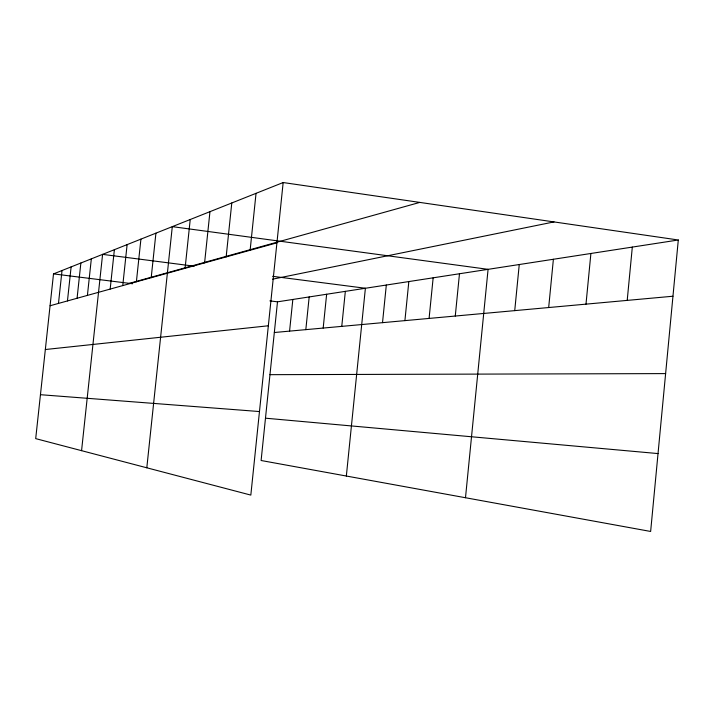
<?xml version="1.0" encoding="UTF-8"?>
<svg xmlns="http://www.w3.org/2000/svg" width="714" height="714" viewBox="0 0 714 714"><rect width="100%" height="100%" fill="white"/><g stroke="black" fill="none" stroke-linecap="round" stroke-linejoin="round"><path stroke-width="1.07" d="M678.3 239.993L650.641 531.457L261.11 460.503L277.496 301.826L678.3 239.993L283.163 182.543L53.514 273.899L35.7 438.628L250.828 495.097L283.163 182.543M627.204 300.398L632.318 247.089M514.732 310.635L519.256 264.528M548.673 307.547L553.386 259.262M585.989 304.146L590.897 253.479M429.087 318.426L433.157 277.808M455.273 316.043L459.477 273.748M465.492 497.738L488.081 269.339L172.297 226.641L146.807 467.795M346.344 476.033L365.389 288.26L272.614 276.3M382.517 322.666L386.319 285.038M404.909 320.631L408.836 281.557M289.572 331.126L292.838 299.461M305.824 329.645L309.18 296.935M323.183 328.065L326.637 294.239M341.765 326.378L345.335 291.357M204.588 262.895L209.961 211.656M226.151 256.915L231.782 202.981M250.123 250.266L256.04 193.333M122.754 285.591L127.119 244.616M136.383 281.816L140.917 239.128M151.198 277.701L155.92 233.157M185.087 268.303L190.227 219.51M58.477 303.423L62.029 270.508M67.455 300.933L71.123 266.893M77.076 298.265L80.869 263.011M87.411 295.4L91.33 258.852M81.566 450.668L102.593 254.371L194.146 266.179M110.17 289.081L114.383 249.677M129.314 283.351L419.796 202.41M50.069 305.753L276.925 242.831M272.596 279.174L554.002 221.92M45.339 349.521L268.348 325.78M274.328 332.51L672.963 296.23M269.972 374.671L665.618 373.601M40.448 394.699L259.477 411.55M265.483 418.19L658.031 453.577M53.514 273.899L132.599 283.753M269.901 300.88L277.496 301.826"/></g></svg>
